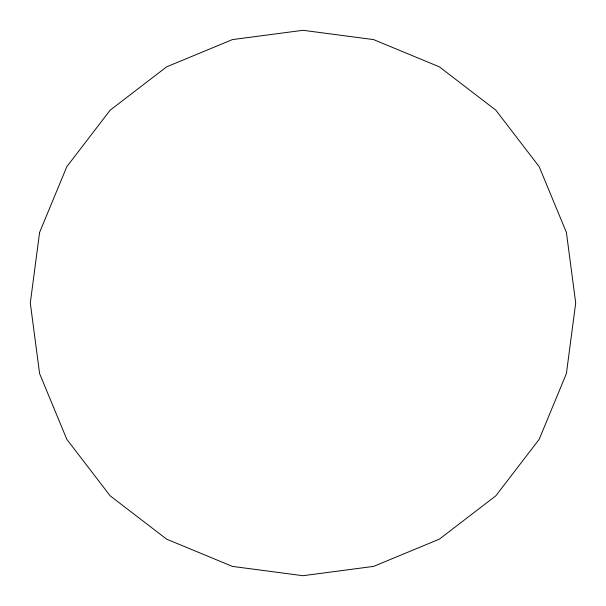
<?xml version="1.0" encoding="UTF-8"?>
<svg xmlns="http://www.w3.org/2000/svg" width="606" height="606" viewBox="0 0 606 606"><rect width="100%" height="100%" fill="white"/><g stroke="black" fill="none" stroke-linecap="round" stroke-linejoin="round"><path stroke-width="0.91" d="M39.595 232.424L30.3 303L39.595 373.576L66.834 439.35L110.171 495.829L166.65 539.166L232.424 566.405L303 575.7L373.576 566.405L439.35 539.166L495.829 495.829L539.166 439.35L566.405 373.576L575.7 303L566.405 232.424L539.166 166.65L495.829 110.171L439.35 66.834L373.576 39.595L303 30.3L232.424 39.595L166.65 66.834L110.171 110.171L66.834 166.65L39.595 232.424"/></g></svg>
